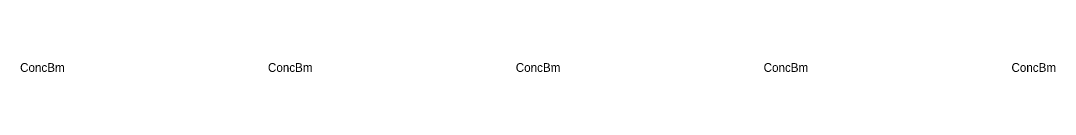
# Model space of a CAD drawing. Extents: x -38 to 2998, y -195 to 11529.
# Drawn here: x 1499 to 2213, y 579 to 585 of the extents above; entities that cross this region are included whole.
import ezdxf
from ezdxf.enums import TextEntityAlignment as Align

# ---------------------------------------------------------------- set-up
doc = ezdxf.new("R2010")
doc.units = 0
doc.header["$MEASUREMENT"] = 0
doc.layers.add('TEXT', color=5, linetype='CONTINUOUS')

msp = doc.modelspace()

# ---------------------------------------------------------------- texts
at = {"layer": 'TEXT', "color": 0}
for p in [(1514.46, 582), (1685.46, 582), (1856.46, 582), (2027.46, 582), (2198.46, 582)]:
    msp.add_text('ConcBm', height=6, dxfattribs=at).set_placement(p, align=Align.MIDDLE)

doc.saveas('drawing.dxf')
